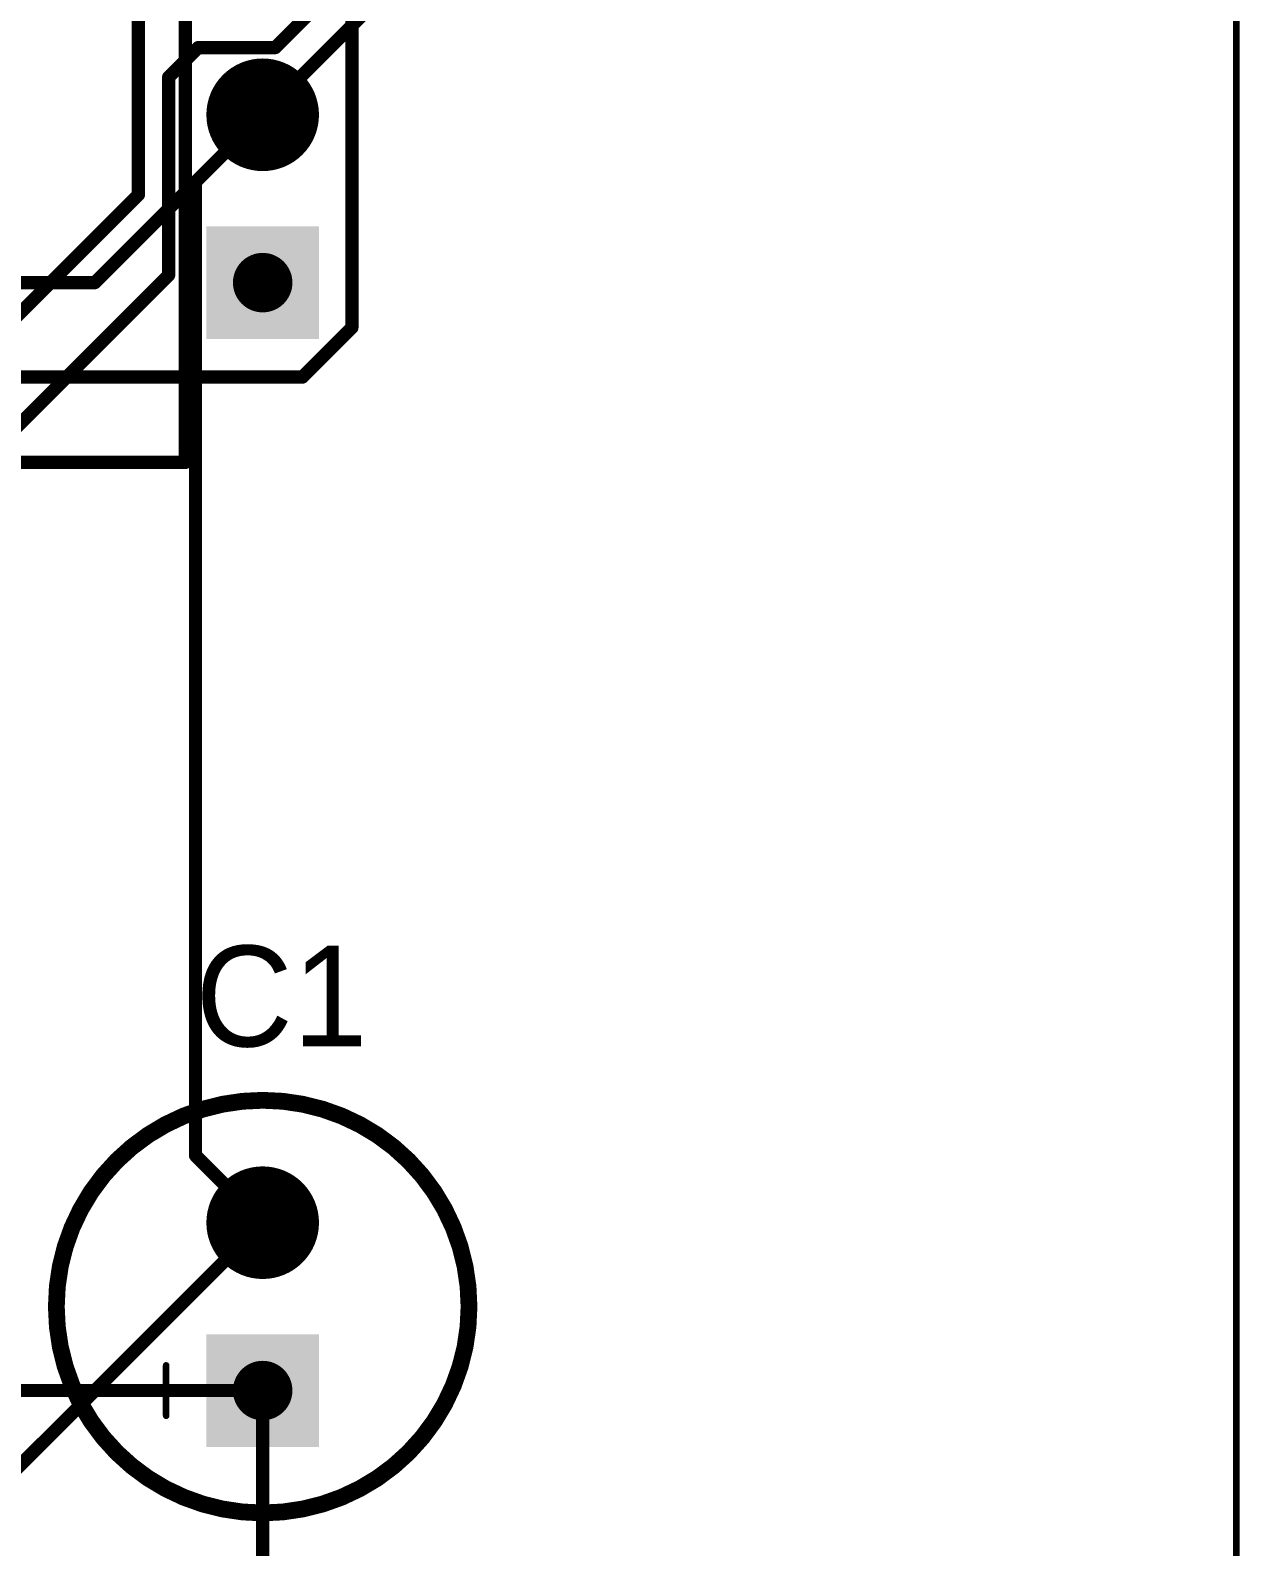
# Model space of a CAD drawing. Header units: millimetres. Extents: x 242 to 402, y 147 to 267.
# Drawn here: x 383.71 to 402, y 200.96 to 223.91 of the extents above; entities that cross this region are included whole.
import ezdxf

# ---------------------------------------------------------------- set-up
doc = ezdxf.new("R2010")
doc.units = ezdxf.units.MM
for name, color, linetype in [('BottomLayer', 5, 'Continuous'), ('BottomSolder', 6, 'Continuous'), ('Mechanical15', 56, 'Continuous'), ('PadHoleLayer', 156, 'Continuous'), ('TopLayer', 1, 'Continuous'), ('TopOverlay', 2, 'Continuous'), ('TopSolder', 216, 'Continuous')]:
    doc.layers.add(name, color=color, linetype=linetype)

msp = doc.modelspace()

# ---------------------------------------------------------------- linework, layer by layer
at = {"layer": 'BottomLayer', "const_width": 0.2}
for points in [[(388.573, 219.409), (388.573, 241.601)], [(384.683, 220.091), (387.223, 222.631)], [(377.124, 220.091), (384.683, 220.091)], [(387.826, 218.662), (388.573, 219.409)], [(381.533, 218.662), (387.826, 218.662)], [(381.95, 203.327), (387.223, 203.327)]]:
    msp.add_lwpolyline(points, dxfattribs=at)
at = {"layer": 'BottomLayer'}
for points, const_width in [([(386.848, 222.631, 1), (387.598, 222.631, 1)], 0.75), ([(387.173, 222.631, 1), (387.273, 222.631, 1)], 0.1), ([(384.633, 220.091, 1), (384.733, 220.091, 1)], 0.1), ([(384.633, 220.091, 1), (384.733, 220.091, 1)], 0.1), ([(388.523, 219.409, 1), (388.623, 219.409, 1)], 0.1), ([(388.523, 219.409, 1), (388.623, 219.409, 1)], 0.1), ([(387.776, 218.662, 1), (387.876, 218.662, 1)], 0.1), ([(387.776, 218.662, 1), (387.876, 218.662, 1)], 0.1), ([(386.848, 205.867, 1), (387.598, 205.867, 1)], 0.75), ([(387.173, 203.327, 1), (387.273, 203.327, 1)], 0.1)]:
    msp.add_lwpolyline(points, format="xyb", close=True, dxfattribs=dict(at, const_width=const_width))
for points in [[(387.973, 220.841), (386.473, 220.841), (387.973, 219.341), (386.473, 219.341)], [(387.973, 204.077), (386.473, 204.077), (387.973, 202.577), (386.473, 202.577)]]:
    msp.add_solid(points, dxfattribs=at)
at = {"layer": 'BottomSolder', "const_width": 0.852}
for points in [[(386.797, 222.631, 1), (387.649, 222.631, 1)], [(386.797, 205.867, 1), (387.649, 205.867, 1)]]:
    msp.add_lwpolyline(points, format="xyb", close=True, dxfattribs=at)
at = {"layer": 'BottomSolder'}
for points in [[(388.075, 220.943), (386.371, 220.943), (388.075, 219.239), (386.371, 219.239)], [(388.075, 204.179), (386.371, 204.179), (388.075, 202.475), (386.371, 202.475)]]:
    msp.add_solid(points, dxfattribs=at)
at = {"layer": 'Mechanical15', "const_width": 0.1}
msp.add_lwpolyline([(401.955, 151.892), (401.955, 261.62)], dxfattribs=at)
at = {"layer": 'PadHoleLayer', "const_width": 0.45}
for points in [[(386.998, 222.631, 1), (387.448, 222.631, 1)], [(386.998, 220.091, 1), (387.448, 220.091, 1)], [(386.998, 205.867, 1), (387.448, 205.867, 1)], [(386.998, 203.327, 1), (387.448, 203.327, 1)]]:
    msp.add_lwpolyline(points, format="xyb", close=True, dxfattribs=at)
at = {"layer": 'TopLayer', "const_width": 0.2}
for points in [[(385.343, 221.421), (385.343, 240.754)], [(387.413, 223.647), (388.573, 224.807)], [(387.223, 222.631), (388.925, 224.333)], [(385.801, 223.202), (386.245, 223.647)], [(386.245, 223.647), (387.413, 223.647)], [(385.801, 220.206), (385.801, 223.202)], [(386.207, 221.615), (387.223, 222.631)], [(386.207, 206.883), (386.207, 221.615)], [(383.188, 219.266), (385.343, 221.421)], [(379.2, 213.606), (385.801, 220.206)], [(386.207, 206.883), (387.223, 205.867)], [(377.886, 196.53), (387.223, 205.867)], [(387.223, 195.834), (387.223, 203.327)]]:
    msp.add_lwpolyline(points, dxfattribs=at)
at = {"layer": 'TopLayer'}
for points, const_width in [([(386.195, 223.647, 1), (386.295, 223.647, 1)], 0.1), ([(386.195, 223.647, 1), (386.295, 223.647, 1)], 0.1), ([(387.364, 223.647, 1), (387.463, 223.647, 1)], 0.1), ([(387.364, 223.647, 1), (387.463, 223.647, 1)], 0.1), ([(385.751, 223.202, 1), (385.851, 223.202, 1)], 0.1), ([(385.751, 223.202, 1), (385.851, 223.202, 1)], 0.1), ([(386.848, 222.631, 1), (387.598, 222.631, 1)], 0.75), ([(387.173, 222.631, 1), (387.273, 222.631, 1)], 0.1), ([(387.173, 222.631, 1), (387.273, 222.631, 1)], 0.1), ([(386.157, 221.615, 1), (386.257, 221.615, 1)], 0.1), ([(386.157, 221.615, 1), (386.257, 221.615, 1)], 0.1), ([(385.293, 221.421, 1), (385.393, 221.421, 1)], 0.1), ([(385.293, 221.421, 1), (385.393, 221.421, 1)], 0.1), ([(385.751, 220.206, 1), (385.851, 220.206, 1)], 0.1), ([(385.751, 220.206, 1), (385.851, 220.206, 1)], 0.1), ([(386.157, 206.883, 1), (386.257, 206.883, 1)], 0.1), ([(386.157, 206.883, 1), (386.257, 206.883, 1)], 0.1), ([(386.848, 205.867, 1), (387.598, 205.867, 1)], 0.75), ([(387.173, 205.867, 1), (387.273, 205.867, 1)], 0.1), ([(387.173, 205.867, 1), (387.273, 205.867, 1)], 0.1), ([(387.173, 203.327, 1), (387.273, 203.327, 1)], 0.1)]:
    msp.add_lwpolyline(points, format="xyb", close=True, dxfattribs=dict(at, const_width=const_width))
for points in [[(387.973, 220.841), (386.473, 220.841), (387.973, 219.341), (386.473, 219.341)], [(387.973, 204.077), (386.473, 204.077), (387.973, 202.577), (386.473, 202.577)]]:
    msp.add_solid(points, dxfattribs=at)
at = {"layer": 'TopOverlay'}
for points, const_width in [([(386.053, 217.371), (386.053, 255.905)], 0.2), ([(380.238, 217.371), (386.053, 217.371)], 0.2), ([(385.762, 202.946), (385.762, 203.708)], 0.1), ([(385.382, 203.327), (386.144, 203.327)], 0.1)]:
    msp.add_lwpolyline(points, dxfattribs=dict(at, const_width=const_width))
for points, const_width in [([(386.003, 217.371, 1), (386.103, 217.371, 1)], 0.1), ([(386.003, 217.371, 1), (386.103, 217.371, 1)], 0.1), ([(390.345, 204.597, 1), (384.101, 204.597, 1)], 0.254), ([(384.038, 204.597, 1), (384.165, 204.597, 1)], 0.127), ([(390.281, 204.597, 1), (390.408, 204.597, 1)], 0.127), ([(385.738, 203.708, 1), (385.787, 203.708, 1)], 0.05), ([(385.357, 203.327, 1), (385.406, 203.327, 1)], 0.05), ([(386.119, 203.327, 1), (386.168, 203.327, 1)], 0.05), ([(385.738, 202.946, 1), (385.787, 202.946, 1)], 0.05)]:
    msp.add_lwpolyline(points, format="xyb", close=True, dxfattribs=dict(at, const_width=const_width))
at = {"layer": 'TopSolder', "const_width": 0.852}
for points in [[(386.797, 222.631, 1), (387.649, 222.631, 1)], [(386.797, 205.867, 1), (387.649, 205.867, 1)]]:
    msp.add_lwpolyline(points, format="xyb", close=True, dxfattribs=at)
at = {"layer": 'TopSolder'}
for points in [[(388.075, 220.943), (386.371, 220.943), (388.075, 219.239), (386.371, 219.239)], [(388.075, 204.179), (386.371, 204.179), (388.075, 202.475), (386.371, 202.475)]]:
    msp.add_solid(points, dxfattribs=at)

# ---------------------------------------------------------------- texts
at = {"layer": 'TopOverlay'}
msp.add_text('C1', height=1.524, dxfattribs=at).set_placement((386.207, 208.534))

doc.saveas('drawing.dxf')
